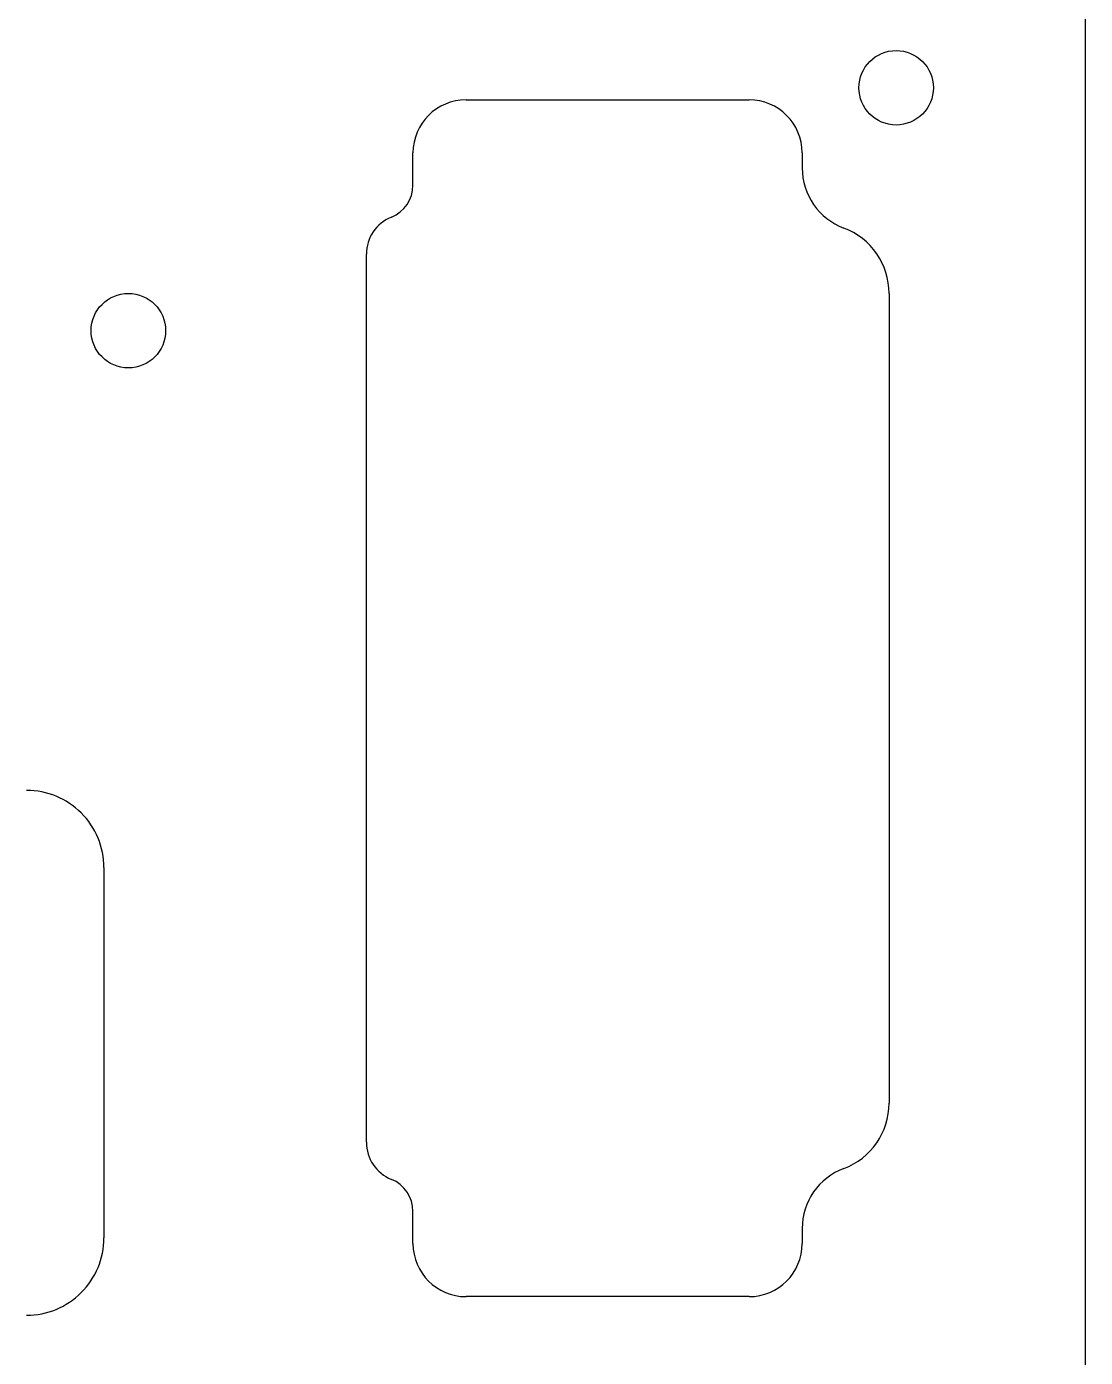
# Model space of a CAD drawing. Header units: millimetres. Extents: x -10 to 277, y -95 to 18.
# Drawn here: x 248.17 to 276.6, y -46.28 to -10.53 of the extents above; entities that cross this region are included whole.
import ezdxf

# ---------------------------------------------------------------- set-up
doc = ezdxf.new("R2010")
doc.units = ezdxf.units.MM
doc.header["$MEASUREMENT"] = 0
doc.layers.add('Edge.Cuts', color=53, linetype='CONTINUOUS')

msp = doc.modelspace()

# ---------------------------------------------------------------- linework, layer by layer
at = {"layer": 'Edge.Cuts', "linetype": 'Continuous'}
for p, q in [((276.6, -93.226), (276.6, 16.026)), ((259.96831, -12.49976), (267.56919, -12.49976)), ((258.54331, -14.79037), (258.54331, -13.92476)), ((268.99419, -13.92476), (268.99419, -14.3288)), ((257.29115, -40.50282), (257.29115, -16.64758)), ((271.33066, -17.6997), (271.33066, -39.4507)), ((250.24375, -33.125), (250.24375, -43.075)), ((258.54331, -43.22564), (258.54331, -42.36003)), ((268.99419, -42.8216), (268.99419, -43.22564)), ((267.56919, -44.65064), (259.96831, -44.65064))]:
    msp.add_line(p, q, dxfattribs=at)
at = {"layer": 'Edge.Cuts'}
for centre in [(271.51875, -12.175), (250.9012, -18.7)]:
    msp.add_circle(centre, 1, dxfattribs=at)
for centre, radius, start, end in [((259.96831, -13.92476), 1.425, 90, 180), ((267.56915, -13.9248), 1.42504, 0.0016083, 89.9983917), ((270.71915, -14.3288), 1.724938, 180, 249.4534018), ((257.61485, -14.7904), 0.92846, 292.0262568, 0.0018513), ((258.36615, -16.6476), 1.075, 112.0238993, 179.998934), ((269.45575, -17.6997), 1.874943, 0, 69.454935), ((248.1688, -33.125), 2.075, 0, 90.0013806), ((269.45571, -39.45069), 1.87495, 290.5459234, 359.9996944), ((258.36615, -40.5028), 1.075006, 180.001066, 247.9761007), ((270.71912, -42.82159), 1.72493, 110.5459762, 180.0003322), ((257.6149, -42.36003), 0.928411, 0, 67.9772981), ((248.1688, -43.075), 2.07495, 269.9986194, 0), ((259.96831, -43.22564), 1.425, 180, 270), ((267.56919, -43.22564), 1.425, 270, 0)]:
    msp.add_arc(centre, radius, start, end, dxfattribs=at)

doc.saveas('drawing.dxf')
